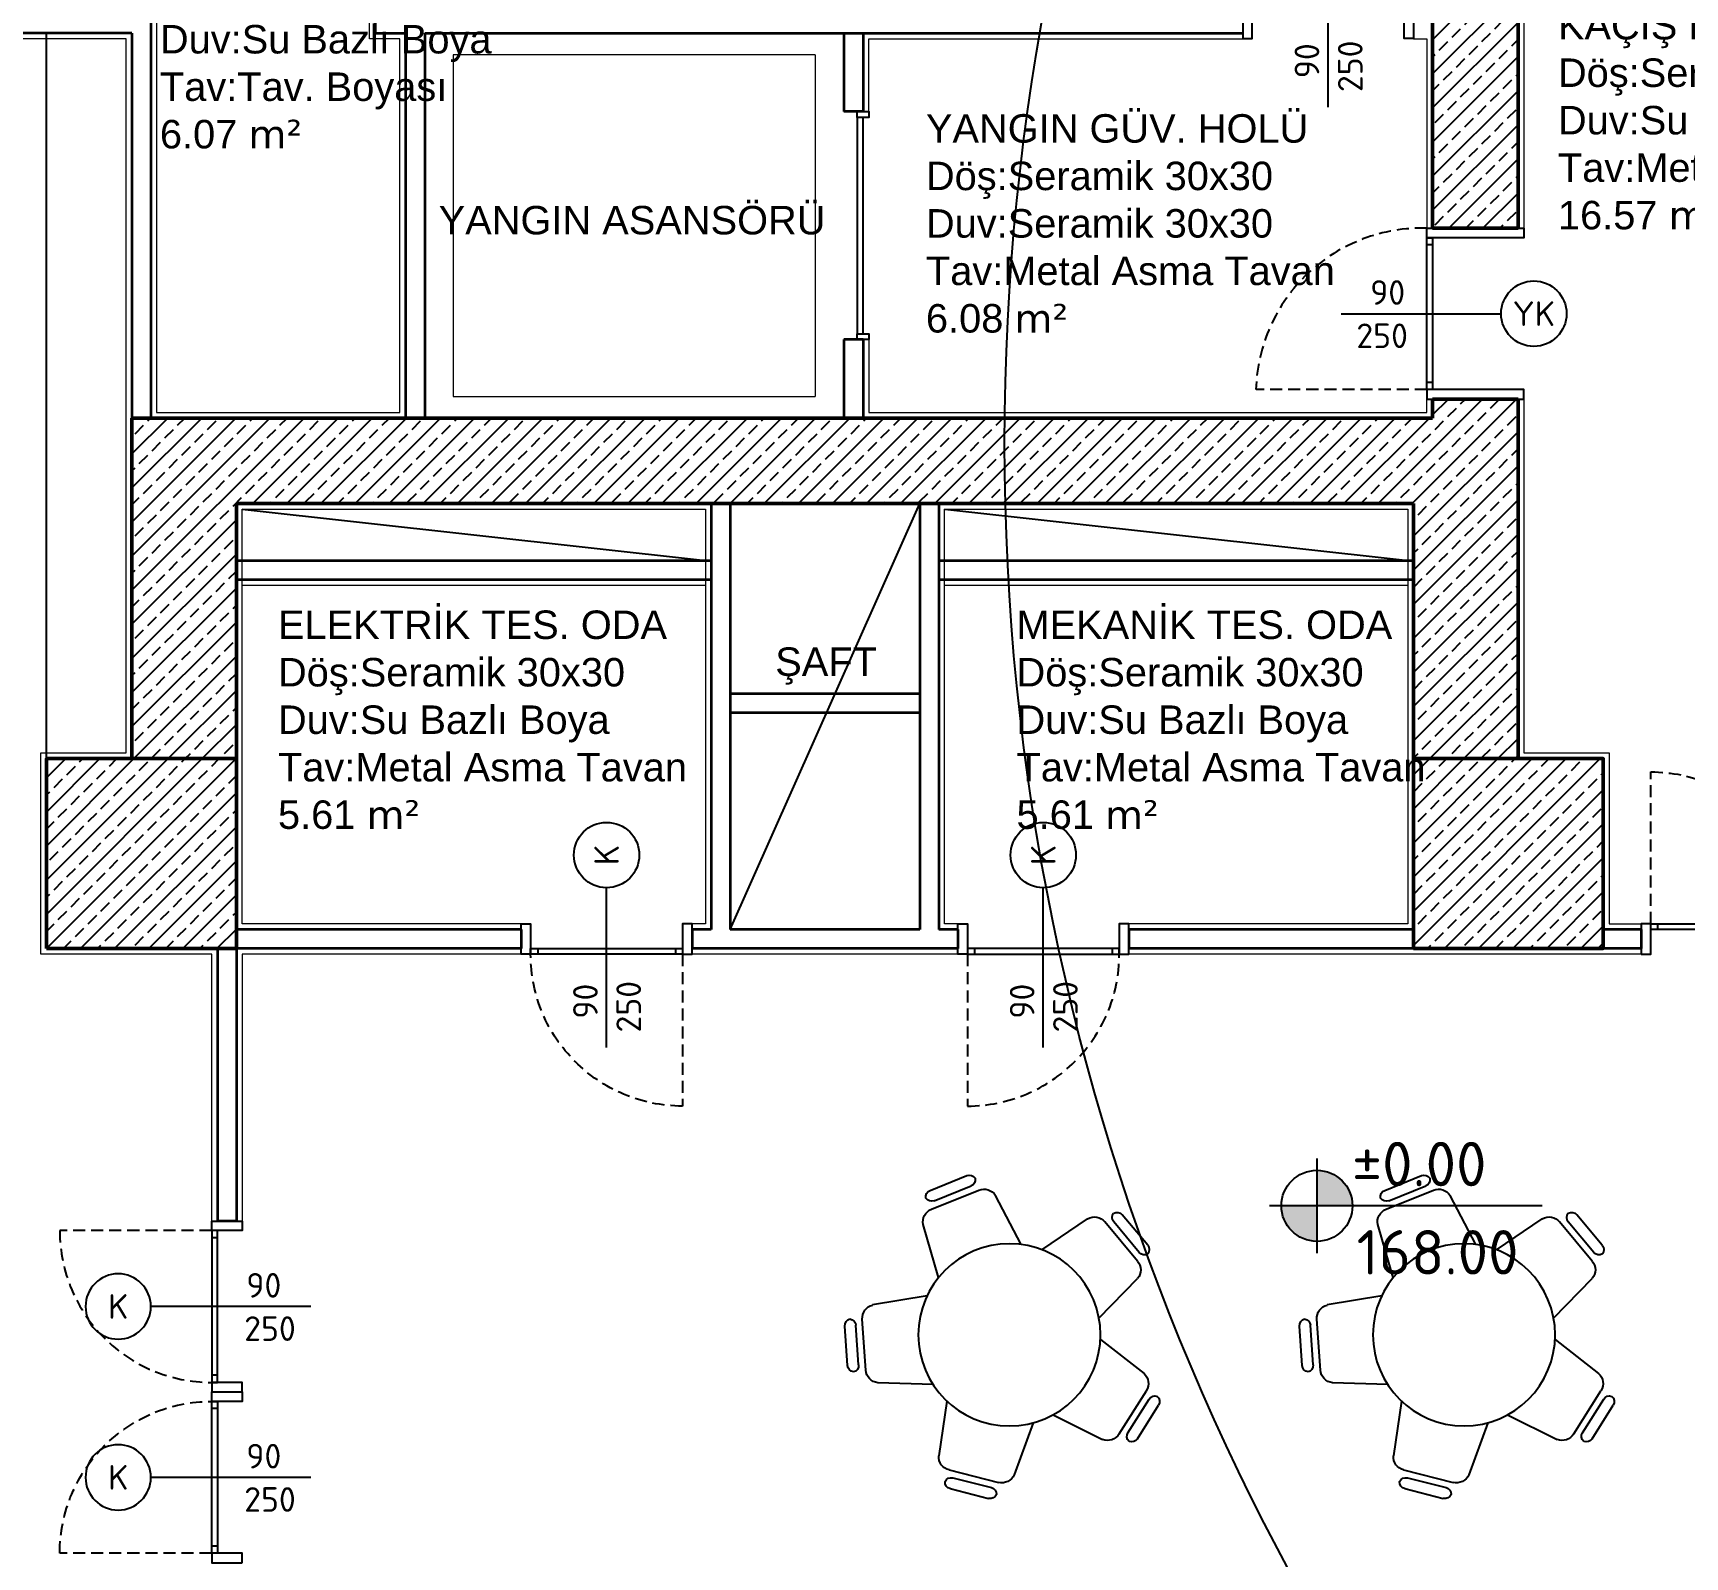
# Model space of a CAD drawing. Header units: millimetres. Extents: x 1443065 to 1517367, y 3763150 to 3779068.
# Drawn here: x 1478687 to 1479557, y 3766116 to 3766919 of the extents above; entities that cross this region are included whole.
import ezdxf
from ezdxf.enums import TextEntityAlignment as Align

# ---------------------------------------------------------------- set-up
doc = ezdxf.new("R2010")
doc.units = ezdxf.units.MM
doc.linetypes.add('HIDDEN', pattern=[9.525, 6.35, -3.175])
for name, color, linetype, lineweight in [('DUVAR', 2, 'Continuous', 35), ('MAHAL', 52, 'Continuous', 13), ('MERDIVEN', 4, 'Continuous', 20), ('SIVA', 3, 'Continuous', 9), ('TASIYICI', 170, 'Continuous', 50), ('TEFRIS', 165, 'Continuous', 15)]:
    doc.layers.add(name, color=color, linetype=linetype, lineweight=lineweight)
for name, color, linetype in [('m-DOG_', 4, 'Continuous'), ('m-DOG_gor', 8, 'Continuous'), ('m-TAR_', 8, 'Continuous'), ('m-TAR_duvar', 8, 'Continuous'), ('m-TFR_vitrifiye', 1, 'Continuous'), ('m-TRF_', 1, 'Continuous'), ('m-YAZ_kot', 7, 'Continuous'), ('m-YAZ_poz', 7, 'Continuous')]:
    doc.layers.add(name, color=color, linetype=linetype)
doc.styles.add('mono', font='isocpeur.ttf')
doc.styles.get("Standard").update_dxf_attribs({"font": 'arial.ttf'})
pattern_1 = [(45, (55132.096, -87954.948), (-8.98025612, 8.98025612), []), (45, (55141.077, -87954.948), (-8.98025612, 8.98025612), [6.35, -3.175])]

# ---------------------------------------------------------------- blocks, each defined once
blk = doc.blocks.new('90lık Kqpı')
at = {"layer": 'm-DOG_', "linetype": 'HIDDEN'}
blk.add_line((-8, -5), (-88, -5), dxfattribs=at)
at = {"layer": 'm-DOG_'}
for p, q in [((-5, -8.77), (-8, -8.77)), ((-5, -81.23), (-8, -81.23))]:
    blk.add_line(p, q, dxfattribs=at)
for points in [[(8, 0), (8, -5), (-8, -5), (-8, 0)], [(-8, -5), (-8, -85), (-5, -85), (-5, -5)], [(8, -90), (8, -85), (-8, -85), (-8, -90)]]:
    blk.add_lwpolyline(points, close=True, dxfattribs=at)
at = {"layer": 'm-DOG_', "linetype": 'HIDDEN'}
blk.add_arc((-8, -5), 80, 180, 270, dxfattribs=at)
blk = doc.blocks.new('Ym-d5')
for p, q in [((1.86, 67.46), (19.07, 64.73)), ((2.63, 72.29), (19.84, 69.57)), ((-13.85, 37.52), (-7.67, 60.99)), ((-1.08, 64.91), (21.08, 61.4)), ((24.77, 31.41), (26.14, 55.64)), ((-60.03, 40.36), (-67.94, 24.84)), ((-55.67, 38.14), (-63.58, 22.62)), ((-51.88, 39.02), (-62.06, 19.03)), ((-22.21, 33.26), (-44.83, 42.06)), ((31.41, 24.77), (55.64, 26.14)), ((61.4, 21.08), (64.91, -1.08)), ((64.73, 19.07), (67.46, 1.86)), ((69.57, 19.84), (72.29, 2.63)), ((-39.97, -1.58), (-60.38, 11.55)), ((-38.5, -10.85), (-53.85, -29.64)), ((37.52, -13.85), (60.99, -7.67)), ((33.26, -22.21), (42.06, -44.83)), ((-53.48, -41.16), (-41.16, -53.48)), ((-53.14, -37.28), (-37.28, -53.14)), ((-10.85, -38.5), (-29.64, -53.85)), ((-1.58, -39.97), (11.55, -60.38)), ((-56.94, -44.62), (-44.62, -56.94)), ((39.02, -51.88), (19.03, -62.06)), ((38.14, -55.67), (22.62, -63.58)), ((40.36, -60.03), (24.84, -67.94))]:
    blk.add_line(p, q)
blk.add_circle((0, 0), 40)
for centre, radius, start, end in [((2.16, 69.33), 3, 81, 160.4195), ((2.33, 70.42), 3, 181.5805, 261), ((19.54, 67.69), 3, 261, 340.4195), ((19.37, 66.61), 3, 1.5805, 81), ((-2.02, 58.98), 6, 81, 160.4195), ((20.14, 55.47), 6, 1.5805, 81), ((-57.36, 39), 3, 73.5805, 153), ((-58.34, 39.5), 3, 333, 52.4195), ((-46.53, 36.3), 6, 73.5805, 153), ((-65.27, 23.48), 3, 153, 232.4195), ((-66.25, 23.98), 3, 253.5805, 333), ((55.47, 20.14), 6, 9, 88.4195), ((67.69, 19.54), 3, 109.5805, 189), ((66.61, 19.37), 3, 9, 88.4195), ((-56.72, 16.31), 6, 153, 232.4195), ((70.42, 2.33), 3, 189, 268.4195), ((69.33, 2.16), 3, 289.5805, 9), ((58.98, -2.02), 6, 289.5805, 9), ((-48.9, -33.04), 6, 145.5805, 225), ((-54.82, -42.5), 3, 145.5805, 225), ((-55.6, -43.28), 3, 45, 124.4195), ((36.3, -46.53), 6, 297, 16.4195), ((-42.5, -54.82), 3, 225, 304.4195), ((-43.28, -55.6), 3, 325.5805, 45), ((-33.04, -48.9), 6, 225, 304.4195), ((39.5, -58.34), 3, 37.5805, 117), ((39, -57.36), 3, 297, 16.4195), ((16.31, -56.72), 6, 217.5805, 297), ((23.98, -66.25), 3, 117, 196.4195), ((23.48, -65.27), 3, 217.5805, 297)]:
    blk.add_arc(centre, radius, start, end)
blk = doc.blocks.new('m-plankot')
h = blk.add_hatch(color=256)
h.paths.add_polyline_path([(0, 0.144), (0, 0), (0.144, 0, 0.414214)])
h.paths.add_polyline_path([(0, -0.144), (0, 0), (-0.144, 0, 0.414214)])
for p, q in [((0, 0.192), (0, -0.192)), ((0.9136, 0), (-0.192, 0))]:
    blk.add_line(p, q)
blk.add_circle((0, 0), 0.144)
blk.add_attdef('INCEKOT', (0.1868, 0.1), '', height=0.18)
blk.add_attdef('KABAKOT', text='', height=0.18).set_placement((0.1868, -0.1), align=Align.TOP_LEFT)
blk = doc.blocks.new('Perde Kapı')
at = {"layer": 'm-DOG_', "linetype": 'HIDDEN'}
blk.add_line((5, 26), (5, 116), dxfattribs=at)
at = {"layer": 'm-DOG_'}
for p, q in [((8.77, 23), (8.77, 26)), ((81.23, 23), (81.23, 26))]:
    blk.add_line(p, q, dxfattribs=at)
for points in [[(0, -25), (5, -25), (5, 26), (0, 26)], [(5, 26), (85, 26), (85, 23), (5, 23)], [(90, -25), (85, -25), (85, 26), (90, 26)]]:
    blk.add_lwpolyline(points, close=True, dxfattribs=at)
at = {"layer": 'm-DOG_', "linetype": 'HIDDEN'}
blk.add_arc((2.66, 28.66), 87.38, 358.25879, 88.46816, dxfattribs=at)
blk = doc.blocks.new('m-penpoz')
blk.add_line((0, -1.625), (0, 0))
blk.add_circle((0, 0.332), 0.332)
blk.add_attdef('POZNO', text='', height=0.18).set_placement((0, 0.332), align=Align.MIDDLE)
blk.add_attdef('WIDTH', text='', height=0.18, rotation=90).set_placement((0, -1.625), align=Align.BOTTOM_LEFT)
blk.add_attdef('HEIGHT', text='', height=0.18, rotation=90).set_placement((0.069, -1.625), align=Align.TOP_LEFT)

msp = doc.modelspace()

# ---------------------------------------------------------------- hatches: boundary and pattern name
at = {"layer": 'm-TAR_duvar'}
h = msp.add_hatch(dxfattribs=at)
h.set_pattern_fill('ANSI33', color=256, scale=2)
h.set_pattern_definition(pattern_1)
h.paths.add_polyline_path([(1479469.11, 3767446.58), (1479409.11, 3767446.58), (1479409.11, 3767406.58), (1479429.11, 3767406.58), (1479429.11, 3767243.34), (1478779.05, 3767243.34), (1478779.05, 3767406.58), (1478799.05, 3767406.58), (1478799.05, 3767446.58), (1478739.05, 3767446.58), (1478739.05, 3767203.2), (1479469.11, 3767203.2)])
h.paths.add_polyline_path([(1479469.11, 3767203.2), (1479424.11, 3767203.2), (1479424.11, 3766815.97), (1479469.11, 3766815.97)])
h = msp.add_hatch(dxfattribs=at)
h.set_pattern_fill('ANSI33', color=256, scale=2)
h.set_pattern_definition(pattern_1)
h.paths.add_polyline_path([(1479469.11, 3766715.97), (1479469.11, 3766725.97), (1479424.11, 3766725.97), (1479424.11, 3766715.97), (1478739.05, 3766715.97), (1478739.05, 3766536.58), (1478794.05, 3766536.58), (1478794.05, 3766670.97), (1479414.11, 3766670.97), (1479414.11, 3766536.58), (1479469.11, 3766536.58)])
h = msp.add_hatch(dxfattribs=at)
h.set_pattern_fill('ANSI33', color=256, scale=2)
h.set_pattern_definition(pattern_1)
h.paths.add_polyline_path([(1478794.05, 3766536.58), (1478694.05, 3766536.58), (1478694.05, 3766436.58), (1478794.05, 3766436.58)])
h = msp.add_hatch(dxfattribs=at)
h.set_pattern_fill('ANSI33', color=256, scale=2)
h.set_pattern_definition(pattern_1)
h.paths.add_polyline_path([(1479514.05, 3766536.58), (1479414.05, 3766536.58), (1479414.05, 3766436.58), (1479514.05, 3766436.58)])

# ---------------------------------------------------------------- linework, layer by layer
at = {"layer": 'DUVAR'}
for p, q in [((1478749.05, 3766928.93), (1478749.05, 3766715.97)), ((1478739.05, 3766918.79), (1477694.05, 3766918.79)), ((1478739.05, 3766918.79), (1478739.05, 3766715.97)), ((1478867.11, 3766918.79), (1478883.11, 3766918.79)), ((1478883.11, 3766918.79), (1478883.11, 3766715.97)), ((1478893.25, 3766918.79), (1478902.11, 3766918.79)), ((1478893.25, 3766918.79), (1479324.11, 3766918.79)), ((1478893.25, 3766918.79), (1478893.25, 3766715.97)), ((1479113.97, 3766918.79), (1479113.97, 3766877.38)), ((1479124.11, 3766918.79), (1479124.11, 3766877.38)), ((1479124.11, 3766877.38), (1479113.97, 3766877.38)), ((1479113.97, 3766757.38), (1479113.97, 3766715.97)), ((1479124.11, 3766757.38), (1479113.97, 3766757.38)), ((1479124.11, 3766757.38), (1479124.11, 3766715.97)), ((1479044.08, 3766670.97), (1479044.08, 3766446.58)), ((1479054.08, 3766670.97), (1479054.08, 3766446.58)), ((1479154.08, 3766670.97), (1479154.08, 3766446.58)), ((1479164.08, 3766670.97), (1479164.08, 3766446.58)), ((1478794.11, 3766640.97), (1479044.14, 3766640.97)), ((1479164.14, 3766640.97), (1479414.17, 3766640.97)), ((1478794.11, 3766630.97), (1479044.14, 3766630.97)), ((1479164.14, 3766630.97), (1479414.17, 3766630.97)), ((1479054.14, 3766570.97), (1479154.14, 3766570.97)), ((1479054.14, 3766560.97), (1479154.14, 3766560.97)), ((1478944.05, 3766446.58), (1478794.05, 3766446.58)), ((1478944.05, 3766446.58), (1478944.05, 3766436.58)), ((1479044.08, 3766446.58), (1479034.05, 3766446.58)), ((1479034.05, 3766446.58), (1479034.05, 3766436.58)), ((1479154.08, 3766446.58), (1479054.08, 3766446.58)), ((1479174.08, 3766446.58), (1479164.08, 3766446.58)), ((1479174.08, 3766446.58), (1479174.08, 3766436.58)), ((1479414.05, 3766446.58), (1479264.08, 3766446.58)), ((1479264.08, 3766446.58), (1479264.08, 3766436.58)), ((1479534.05, 3766446.58), (1479514.05, 3766446.58)), ((1479534.05, 3766446.58), (1479534.05, 3766436.58)), ((1478784.05, 3766436.58), (1478784.05, 3766293.01)), ((1478794.05, 3766436.58), (1478794.05, 3766293.01)), ((1478944.05, 3766436.58), (1478794.05, 3766436.58)), ((1479174.08, 3766436.58), (1479034.05, 3766436.58)), ((1479414.05, 3766436.58), (1479264.08, 3766436.58)), ((1479534.05, 3766436.58), (1479514.05, 3766436.58)), ((1478794.05, 3766293.01), (1478784.05, 3766293.01))]:
    msp.add_line(p, q, dxfattribs=at)
msp.add_lwpolyline([(1478867.11, 3766928.93), (1478867.11, 3766918.79)], dxfattribs=at)
at = {"layer": 'm-DOG_gor', "linetype": 'Continuous'}
for points in [[(1479121.11, 3766874.38), (1479121.11, 3766877.38), (1479127.11, 3766877.38), (1479127.11, 3766874.38)], [(1479121.11, 3766874.38), (1479121.11, 3766760.38), (1479124.11, 3766760.38), (1479124.11, 3766874.38)], [(1479121.11, 3766757.38), (1479121.11, 3766760.38), (1479127.11, 3766760.38), (1479127.11, 3766757.38)]]:
    msp.add_lwpolyline(points, close=True, dxfattribs=at)
at = {"layer": 'm-TAR_'}
msp.add_circle((1480448.21, 3766702.74), 1249.52, dxfattribs=at)
at = {"layer": 'm-TFR_vitrifiye'}
for p, q in [((1478694.05, 3766536.58), (1478694.05, 3766918.79)), ((1479054.08, 3766446.58), (1479154.08, 3766670.97)), ((1478797.11, 3766667.97), (1479041.14, 3766640.97)), ((1479167.14, 3766667.97), (1479411.17, 3766640.97))]:
    msp.add_line(p, q, dxfattribs=at)
at = {"layer": 'MERDIVEN'}
for p, q in [((1479098.97, 3766907.38), (1478908.25, 3766907.38)), ((1478908.25, 3766907.38), (1478908.25, 3766727.38)), ((1478908.25, 3766727.38), (1479098.97, 3766727.38))]:
    msp.add_line(p, q, dxfattribs=at)
msp.add_lwpolyline([(1479098.97, 3766907.38), (1479098.97, 3766727.38)], dxfattribs=at)
at = {"layer": 'SIVA'}
for p, q in [((1478797.11, 3766627.97), (1479041.14, 3766627.97)), ((1479167.14, 3766627.97), (1479411.17, 3766627.97)), ((1479174.08, 3766433.58), (1479034.05, 3766433.58)), ((1479534.05, 3766433.58), (1479264.08, 3766433.58))]:
    msp.add_line(p, q, dxfattribs=at)
for points in [[(1478781.05, 3766293.01), (1478781.05, 3766433.58), (1478691.05, 3766433.58), (1478691.05, 3766539.58), (1478736.05, 3766539.58), (1478736.05, 3766915.79), (1477697.05, 3766915.79), (1477696.88, 3766569.6), (1477927.05, 3766569.6), (1477927.05, 3766433.6), (1477680.87, 3766433.6), (1477681.05, 3767329.6), (1478064.15, 3767329.6)], [(1479489.11, 3767233.58), (1479472.11, 3767233.58), (1479472.11, 3766815.97)], [(1478752.05, 3767023.2), (1478752.05, 3766718.97), (1478880.11, 3766718.97), (1478880.11, 3766915.79), (1478864.11, 3766915.79), (1478864.11, 3767120.2), (1478752.05, 3767120.2), (1478752.05, 3767113.2)], [(1479127.11, 3766915.81), (1479324.11, 3766915.81)], [(1479127.11, 3766877.38), (1479127.11, 3766915.81)], [(1479414.11, 3766915.74), (1479421.11, 3766915.74), (1479421.11, 3766815.99)], [(1479127.11, 3766757.38), (1479127.11, 3766718.99)], [(1479127.11, 3766718.99), (1479421.11, 3766718.99), (1479421.11, 3766725.99)], [(1479472.11, 3766725.97), (1479472.11, 3766539.58), (1479517.05, 3766539.58), (1479517.05, 3766449.58), (1479534.05, 3766449.58)], [(1478944.05, 3766449.58), (1478797.05, 3766449.58), (1478797.05, 3766667.97), (1479041.08, 3766667.97), (1479041.08, 3766449.58), (1479034.05, 3766449.58)], [(1479174.08, 3766449.58), (1479167.08, 3766449.58), (1479167.08, 3766667.97), (1479411.11, 3766667.97), (1479411.05, 3766449.58), (1479264.08, 3766449.58)], [(1478944.05, 3766433.58), (1478797.05, 3766433.58), (1478797.05, 3766293.01)]]:
    msp.add_lwpolyline(points, dxfattribs=at)
at = {"layer": 'TASIYICI'}
for p, q in [((1479424.11, 3766815.97), (1479424.11, 3767203.2)), ((1479469.11, 3766815.97), (1479469.11, 3767203.2)), ((1479424.11, 3766815.97), (1479469.11, 3766815.97)), ((1479424.11, 3766715.97), (1479424.11, 3766725.97)), ((1479424.11, 3766725.97), (1479469.11, 3766725.97)), ((1479469.11, 3766715.97), (1479469.11, 3766725.97)), ((1478739.05, 3766715.97), (1479424.11, 3766715.97)), ((1478739.05, 3766715.97), (1478739.05, 3766536.58)), ((1479469.11, 3766715.97), (1479469.11, 3766536.58)), ((1478794.05, 3766670.97), (1479414.11, 3766670.97)), ((1478794.05, 3766670.97), (1478794.05, 3766536.58)), ((1479414.11, 3766670.97), (1479414.11, 3766536.32))]:
    msp.add_line(p, q, dxfattribs=at)
for points in [[(1478694.05, 3766436.58), (1478794.05, 3766436.58), (1478794.05, 3766536.58), (1478694.05, 3766536.58)], [(1479414.05, 3766436.58), (1479514.05, 3766436.58), (1479514.05, 3766536.58), (1479414.05, 3766536.58)]]:
    msp.add_lwpolyline(points, close=True, dxfattribs=at)

# ---------------------------------------------------------------- block references
at = {"layer": 'm-TRF_', "xscale": -1.199999999999999, "yscale": 1.199999999999999, "zscale": 1.199999999999999, "rotation": 156.8601864170764}
for p in [(1479201.21, 3766233.07), (1479440.67, 3766233.07)]:
    msp.add_blockref('Ym-d5', p, dxfattribs=at)
at = {"layer": 'm-YAZ_kot'}
ref = msp.add_blockref('m-plankot', (1479363.19, 3766301.04), dxfattribs=dict(at, xscale=129.9375, yscale=129.9375, zscale=129.9375))
ref.add_attrib('KABAKOT', '168.00', dxfattribs={"layer": '0', "height": 23.389, "rotation": 0, "style": 'mono'}).set_placement((1479384.09, 3766257.85), align=Align.BOTTOM_LEFT)
ref.add_attrib('INCEKOT', '%%P0.00', dxfattribs={"layer": '0', "height": 23.389, "rotation": 0, "style": 'mono'}).set_placement((1479381.61, 3766304.33), align=Align.BOTTOM_LEFT)
at = {"layer": 'm-YAZ_poz'}
ref = msp.add_blockref('m-penpoz', (1479369.11, 3766963.96), dxfattribs=dict(at, xscale=51.83999999999998, yscale=51.83999999999998, zscale=51.83999999999998, rotation=0.0004505966874108402))
ref.add_attrib('WIDTH', '90', dxfattribs={"layer": '0', "height": 12.96, "rotation": 90, "style": 'mono'}).set_placement((1479368.32, 3766913.4), align=Align.BOTTOM_RIGHT)
ref.add_attrib('HEIGHT', '250', dxfattribs={"layer": '0', "height": 12.96, "rotation": 90, "style": 'mono'}).set_placement((1479391.12, 3766914.85), align=Align.BOTTOM_RIGHT)
ref.add_attrib('POZNO', 'YK', dxfattribs={"layer": '0', "height": 12.96, "rotation": 90, "style": 'mono'}).set_placement((1479369.11, 3766981.16), align=Align.MIDDLE_CENTER)
ref = msp.add_blockref('m-penpoz', (1479460.23, 3766770.97), dxfattribs=dict(at, xscale=51.83999999999998, yscale=51.83999999999998, zscale=51.83999999999998, rotation=270.0004505966874))
ref.add_attrib('WIDTH', '90', dxfattribs={"layer": '0', "height": 12.96, "style": 'mono'}).set_placement((1479409.68, 3766771.76), align=Align.BOTTOM_RIGHT)
ref.add_attrib('HEIGHT', '250', dxfattribs={"layer": '0', "height": 12.96, "style": 'mono'}).set_placement((1479411.13, 3766748.96), align=Align.BOTTOM_RIGHT)
ref.add_attrib('POZNO', 'YK', dxfattribs={"layer": '0', "height": 12.96, "style": 'mono'}).set_placement((1479477.44, 3766770.97), align=Align.MIDDLE_CENTER)
ref = msp.add_blockref('m-penpoz', (1478989.05, 3766468.6), dxfattribs=dict(at, xscale=51.83999999999998, yscale=51.83999999999998, zscale=51.83999999999998, rotation=0.0004505966874108402))
ref.add_attrib('WIDTH', '90', dxfattribs={"layer": '0', "height": 12.96, "rotation": 90, "style": 'mono'}).set_placement((1478988.26, 3766418.05), align=Align.BOTTOM_RIGHT)
ref.add_attrib('HEIGHT', '250', dxfattribs={"layer": '0', "height": 12.96, "rotation": 90, "style": 'mono'}).set_placement((1479011.06, 3766419.5), align=Align.BOTTOM_RIGHT)
ref.add_attrib('POZNO', 'K', dxfattribs={"layer": '0', "height": 12.96, "rotation": 90, "style": 'mono'}).set_placement((1478989.05, 3766485.81), align=Align.MIDDLE_CENTER)
ref = msp.add_blockref('m-penpoz', (1479219.08, 3766468.6), dxfattribs=dict(at, xscale=51.83999999999998, yscale=51.83999999999998, zscale=51.83999999999998, rotation=0.0004505966874108402))
ref.add_attrib('WIDTH', '90', dxfattribs={"layer": '0', "height": 12.96, "rotation": 90, "style": 'mono'}).set_placement((1479218.29, 3766418.05), align=Align.BOTTOM_RIGHT)
ref.add_attrib('HEIGHT', '250', dxfattribs={"layer": '0', "height": 12.96, "rotation": 90, "style": 'mono'}).set_placement((1479241.09, 3766419.5), align=Align.BOTTOM_RIGHT)
ref.add_attrib('POZNO', 'K', dxfattribs={"layer": '0', "height": 12.96, "rotation": 90, "style": 'mono'}).set_placement((1479219.08, 3766485.81), align=Align.MIDDLE_CENTER)
ref = msp.add_blockref('m-penpoz', (1478749.02, 3766248.01), dxfattribs=dict(at, xscale=-51.83999999999998, yscale=51.83999999999998, zscale=51.83999999999998, rotation=89.99923939513714))
ref.add_attrib('WIDTH', '90', dxfattribs={"layer": '0', "height": 12.96, "rotation": 359.99969, "style": 'mono'}).set_placement((1478817.72, 3766248.8), align=Align.BOTTOM_RIGHT)
ref.add_attrib('HEIGHT', '250', dxfattribs={"layer": '0', "height": 12.96, "rotation": 359.99969, "style": 'mono'}).set_placement((1478825.34, 3766226), align=Align.BOTTOM_RIGHT)
ref.add_attrib('POZNO', 'K', dxfattribs={"layer": '0', "height": 12.96, "rotation": 359.99969, "style": 'mono'}).set_placement((1478731.81, 3766248.01), align=Align.MIDDLE_CENTER)
ref = msp.add_blockref('m-penpoz', (1478749.02, 3766158.01), dxfattribs=dict(at, xscale=-51.83999999999998, yscale=51.83999999999998, zscale=51.83999999999998, rotation=89.99923939513714))
ref.add_attrib('WIDTH', '90', dxfattribs={"layer": '0', "height": 12.96, "rotation": 359.99969, "style": 'mono'}).set_placement((1478817.72, 3766158.8), align=Align.BOTTOM_RIGHT)
ref.add_attrib('HEIGHT', '250', dxfattribs={"layer": '0', "height": 12.96, "rotation": 359.99969, "style": 'mono'}).set_placement((1478825.34, 3766136), align=Align.BOTTOM_RIGHT)
ref.add_attrib('POZNO', 'K', dxfattribs={"layer": '0', "height": 12.96, "rotation": 359.99969, "style": 'mono'}).set_placement((1478731.81, 3766158.01), align=Align.MIDDLE_CENTER)
at = {"layer": 'SIVA', "rotation": 90}
msp.add_blockref('Perde Kapı', (1479447.11, 3766725.97), dxfattribs=at)
at = {"layer": 'TEFRIS', "color": 6, "lineweight": 18}
for p, rotation in [((1479414.11, 3766923.93), 270), ((1479174.08, 3766441.58), 90.00000000000001), ((1478789.05, 3766293.01), 359.9996899918245)]:
    msp.add_blockref('90lık Kqpı', p, dxfattribs=dict(at, rotation=rotation))
at = {"layer": 'TEFRIS', "color": 6, "lineweight": 18, "xscale": -1}
for p, rotation in [((1479534.05, 3766441.58), 90), ((1479034.05, 3766441.58), 270), ((1478789.05, 3766113.01), 179.9996899918246)]:
    msp.add_blockref('90lık Kqpı', p, dxfattribs=dict(at, rotation=rotation))

# ---------------------------------------------------------------- texts
at = {"layer": 'MAHAL', "char_height": 15, "attachment_point": 7}
for s, insert, width in [('{\\f@Arial Unicode MS|b0|i0|c162|p34;DEPO\\PDö}ş{\\f@Arial Unicode MS|b0|i0|c162|p34;:Seramik 30x30\\PDuv:Su Bazl}ı{\\f@Arial Unicode MS|b0|i0|c162|p34; Boya\\PTav:Tav. Boyas}ı{\\f@Arial Unicode MS|b0|i0|c162|p34;\\P6.07 \\fVerdana|b0|i0|c162|p34;m²}', (1478753.78, 3766857.81), 228.7902), ('{\\f@Arial Unicode MS|b0|i0|c162|p34;KAÇIŞ KORİDORU\\PDöş:Seramik 30x30\\PDuv:Su Bazlı Boya\\PTav:Metal Asma Tavan\\P16.57 \\fVerdana|b0|i0|c162|p34;m²}', (1479490.14, 3766815.18), 225.3249), ('{\\f@Arial Unicode MS|b0|i0|c162|p34;YANGIN GÜV. HOLÜ\\PDö\\fArial|b0|i0|c162|p34;ş\\f@Arial Unicode MS|b0|i0|c162|p34;:Seramik 30x30\\PDuv:Seramik 30x30\\PTav:Metal Asma Tavan\\P6.08 \\fVerdana|b0|i0|c162|p34;m²}', (1479157.25, 3766760.81), 249.703), ('{\\f@Arial Unicode MS|b0|i0|c162|p34;YANGIN ASANSÖRÜ}', (1478900.61, 3766812.51), 240.2729), ('{\\f@Arial Unicode MS|b0|i0|c162|p34;ELEKTRİK TES. ODA\\PDöş:Seramik 30x30\\PDuv:Su Bazlı Boya\\PTav:Metal Asma Tavan\\P5.61 \\fVerdana|b0|i0|c162|p34;m²}', (1478815.97, 3766499.38), 275.7331), ('{\\f@Arial Unicode MS|b0|i0|c162|p34;MEKANİK TES. ODA\\PDöş:Seramik 30x30\\PDuv:Su Bazlı Boya\\PTav:Metal Asma Tavan\\P5.61 \\fVerdana|b0|i0|c162|p34;m²}', (1479204.97, 3766499.38), 275.7331), ('{\\f@Arial Unicode MS|b0|i0|c162|p34;ŞAFT}', (1479077.89, 3766575.55), 100.3791)]:
    msp.add_mtext(s, dxfattribs=dict(at, insert=insert, width=width))

doc.saveas('drawing.dxf')
